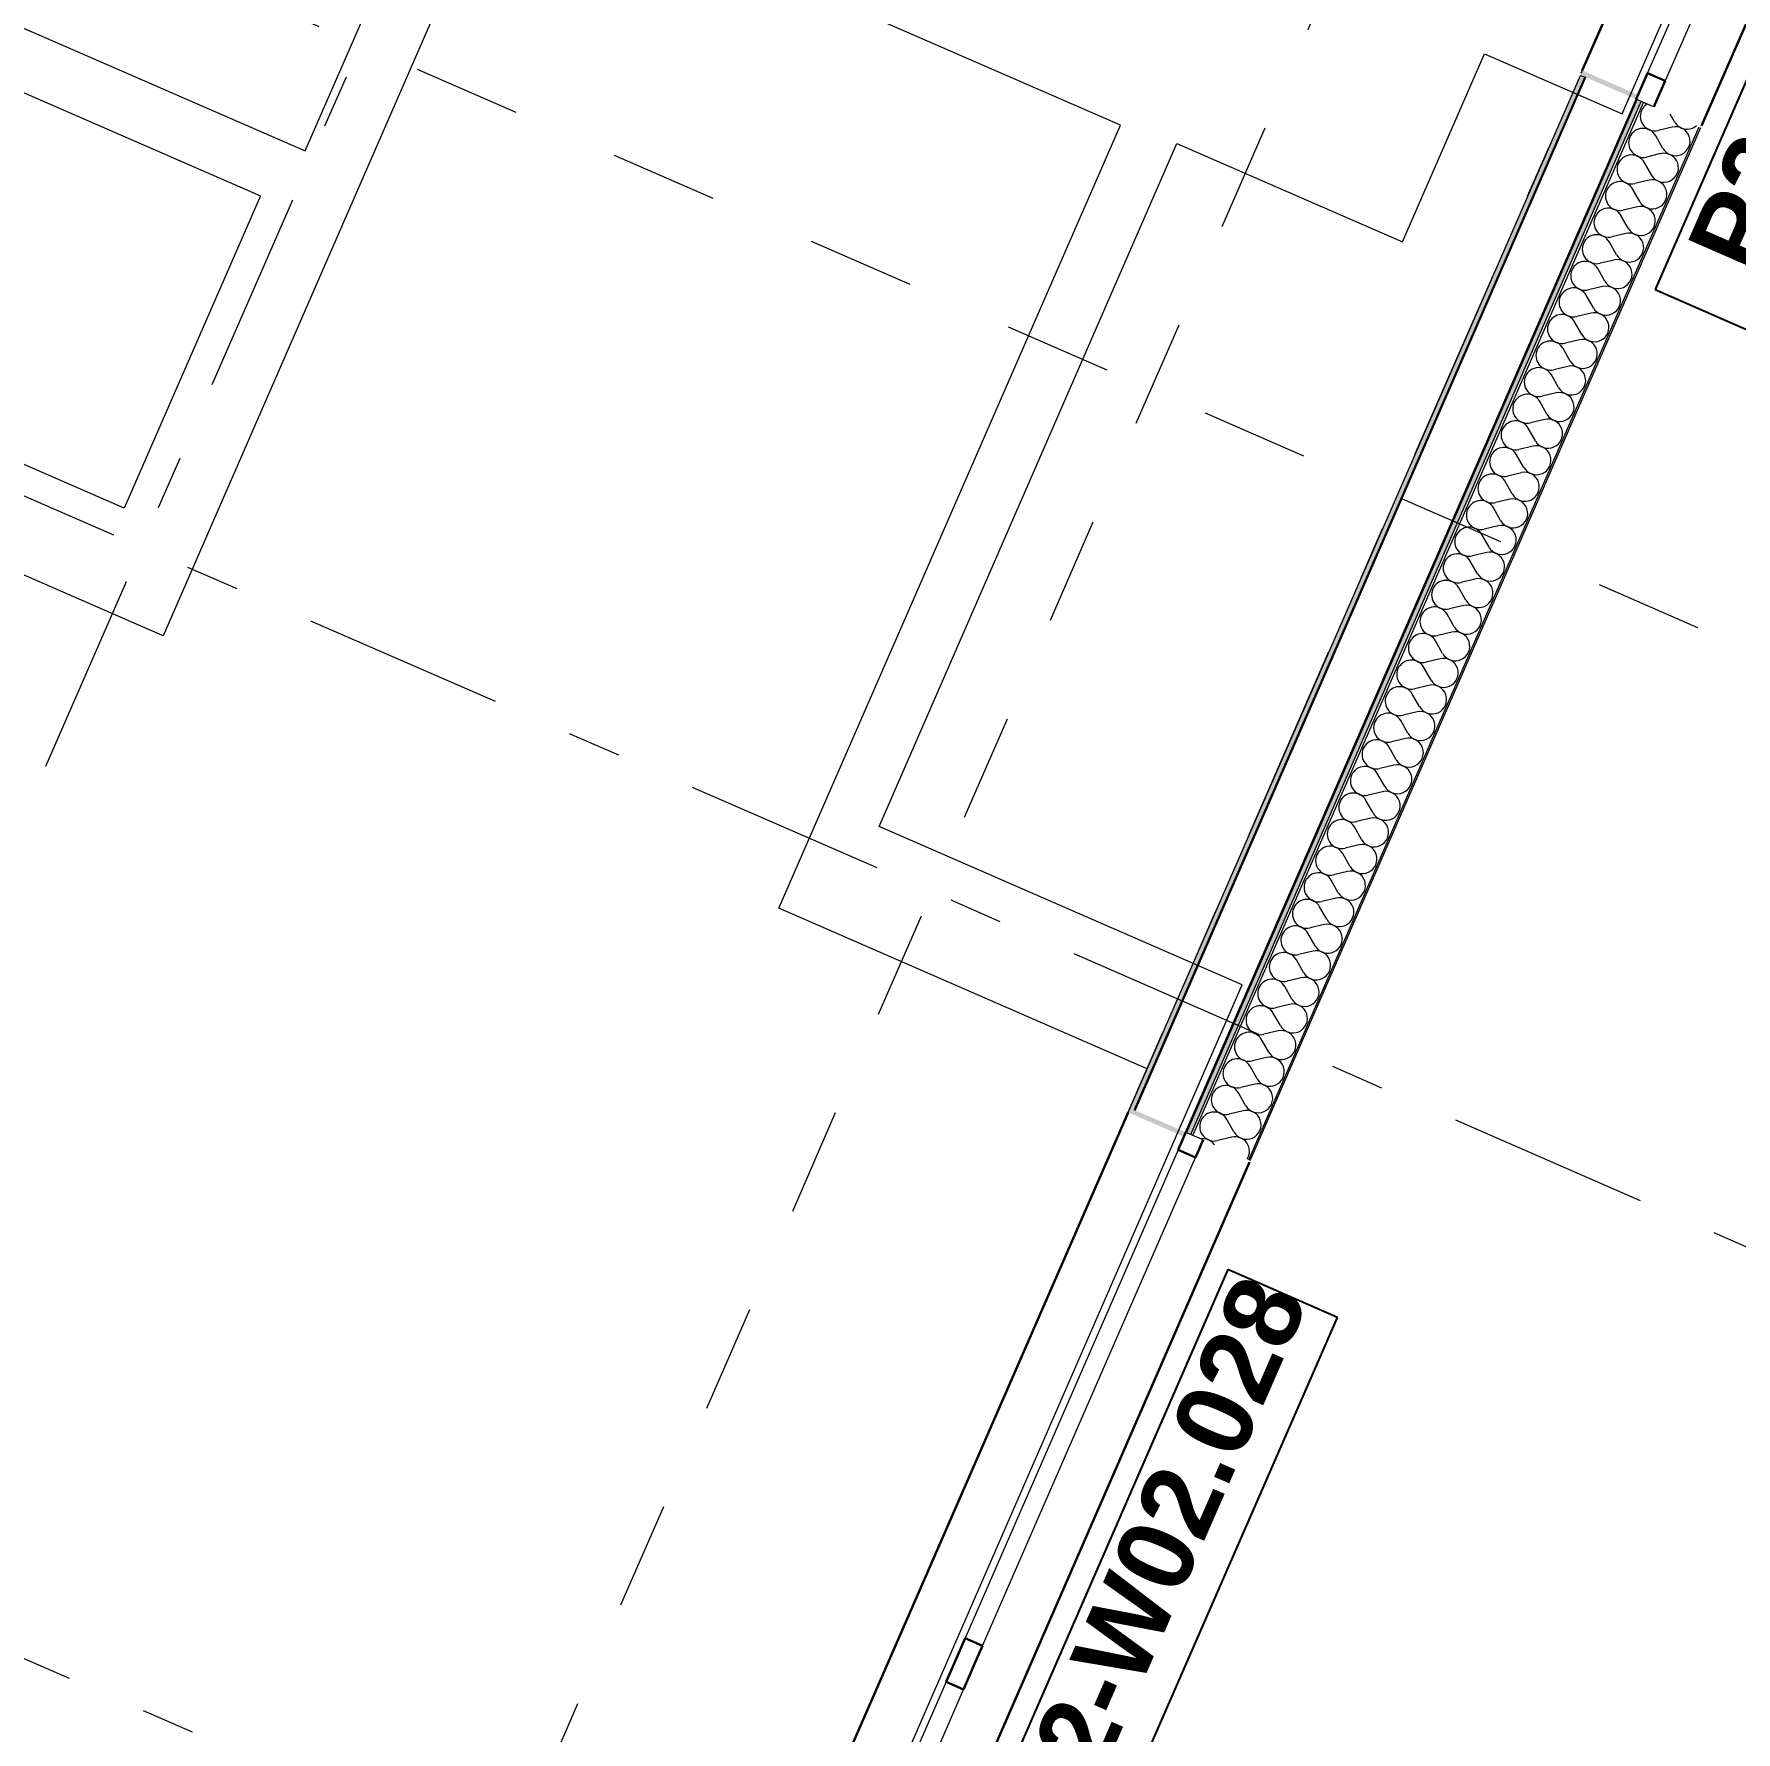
# Model space of a CAD drawing. Header units: millimetres. Extents: x -37281 to 954596, y -59787 to 956680.
# Drawn here: x 879069 to 883539, y -43294 to -38833 of the extents above; entities that cross this region are included whole.
import ezdxf
from ezdxf.enums import TextEntityAlignment as Align

# ---------------------------------------------------------------- set-up
doc = ezdxf.new("R2010")
doc.units = ezdxf.units.MM
doc.header["$MEASUREMENT"] = 0
doc.linetypes.add('Dashed', pattern=[564.444447, 282.222223, -282.222223])
doc.linetypes.add('Double Dashed', pattern=[1093.611073, 529.166651, -211.666656, 141.111112, -211.666656])
for name, color, linetype, lineweight, true_color in [('A-25-M_Wall_Ext_Pen_No__107', 7, 'Continuous', 15, 0xa6a6a6), ('New_A-05-M_Gross_Int_Circulation_Pen_No__74', 7, 'Continuous', 20, 0x606060), ('New_A-15-MG_Structural_Grid_Phase_2_Pen_No__222', 7, 'Continuous', 13, 0x65af33), ('New_A-25-M_Wall_Ext_Pen_No__107', 7, 'Continuous', 15, 0xa6a6a6), ('New_A-35-M_FFE-Zone_Pen_No__74', 7, 'Continuous', 20, 0x606060), ('New_ArchiCAD Windows_Pen_No__23', 7, 'Continuous', 30, 0x2a2a2a), ('New_ArchiCAD Windows_Pen_No__43', 7, 'Continuous', 30, 0x444444)]:
    doc.layers.add(name, color=color, linetype=linetype, lineweight=lineweight, true_color=true_color)
for name, color, linetype in [('A-95-MC_Marker_Section_P2.Marker', 7, 'Continuous'), ('New_A-05-M_Gross_Int_Circulation', 7, 'Continuous'), ('New_A-15-MG_Structural_Grid_Phase_2', 7, 'Continuous'), ('New_A-20-M_Floor_Slab', 7, 'Continuous'), ('New_A-25-M_Wall_Ext', 7, 'Continuous'), ('New_A-35-M_FFE-Zone', 7, 'Continuous'), ('New_ArchiCAD Window Markers', 7, 'Continuous'), ('New_ArchiCAD Windows', 7, 'Continuous')]:
    doc.layers.add(name, color=color, linetype=linetype)
for name, color, linetype, lineweight in [('A-95-MC_Marker_Section_P2.Marker_Pen_No__1', 7, 'Continuous', 13), ('New_A-20-M_Floor_Slab_Pen_No__89', 8, 'Continuous', 20), ('New_A-25-M_Wall_Ext_Pen_No__1', 7, 'Continuous', 13), ('New_ArchiCAD Window Markers_Pen_No__1', 7, 'Continuous', 13), ('New_ArchiCAD Window Markers_Pen_No__5', 7, 'Continuous', 25), ('New_ArchiCAD Windows_Pen_No__1', 7, 'Continuous', 13), ('New_ArchiCAD Windows_Pen_No__83', 8, 'Continuous', 20), ('New_ArchiCAD Zone Stamps_Pen_No__9', 7, 'Continuous', 13)]:
    doc.layers.add(name, color=color, linetype=linetype, lineweight=lineweight)
doc.styles.add('GENERATED_STYLE_2', font='')
doc.styles.add('GENERATED_STYLE_3', font='')
doc.styles.add('GENERATED_STYLE_4', font='')
doc.styles.get('GENERATED_STYLE_2').set_extended_font_data('Arial', bold=True)
doc.styles.get('GENERATED_STYLE_3').set_extended_font_data('Arial')
doc.styles.get('GENERATED_STYLE_4').set_extended_font_data('Swis721 BT')
pattern_1 = [(0, (864302.5, 0), (0, 173.2051), [0, -100]), (0, (864352.5, 86.6), (0, 173.2051), [0, -100])]

# ---------------------------------------------------------------- blocks, each defined once
blk = doc.blocks.new('Corridor 01- Second_INB 2350_68_2', base_point=(872831.4, -39020.1))
at = {"layer": 'New_A-05-M_Gross_Int_Circulation_Pen_No__74', "linetype": 'Continuous'}
for p, q in [((879407.8, -40414), (858085.4, -31116.4)), ((880301, -38365.7), (879407.8, -40414)), ((881922.3, -39072.6), (880301, -38365.7)), ((881025.4, -41129.5), (881922.3, -39072.6)), ((881992.3, -41551.2), (881025.4, -41129.5)), ((881047, -43719.2), (881992.3, -41551.2))]:
    blk.add_line(p, q, dxfattribs=at)
at = {"layer": 'New_ArchiCAD Zone Stamps_Pen_No__9'}
for tag, height, style, p in [('ROOM_NAME', 250, 'GENERATED_STYLE_2', (871780.1, -37365.2)), ('zoneNameLine2', 250, 'GENERATED_STYLE_2', (871591.7, -37797.4)), ('ROOM_NUMBER', 200, 'GENERATED_STYLE_3', (871403.3, -38218.1)), ('measuredAreaCode', 200, 'GENERATED_STYLE_3', (871246.2, -38578.2)), ('ROOM_HOLES_PRM', 200, 'GENERATED_STYLE_3', (871553.6, -38712.2)), ('DUMMY_649', 200, 'GENERATED_STYLE_3', (872043, -38925.6)), ('DUMMY_650', 133.3, 'GENERATED_STYLE_3', (872322.3, -39032.1))]:
    blk.add_attdef(tag, text='', height=height, rotation=336.4404, dxfattribs=dict(at, style=style)).set_placement(p, align=Align.TOP_LEFT)
blk = doc.blocks.new('Research Lab_INB 2308_73_2', base_point=(878207.4, -32607.4))
at = {"layer": 'New_A-35-M_FFE-Zone_Pen_No__74', "linetype": 'Continuous'}
for p, q in [((879780.6, -39140.1), (881555.6, -35069.5)), ((876782.7, -37832.9), (879780.6, -39140.1))]:
    blk.add_line(p, q, dxfattribs=at)
at = {"layer": 'New_ArchiCAD Zone Stamps_Pen_No__9'}
for tag, height, style, p in [('ROOM_NAME', 250, 'GENERATED_STYLE_2', (878521.7, -32504.4)), ('zoneNameLine2', 250, 'GENERATED_STYLE_2', (878333.3, -32936.5)), ('ROOM_NUMBER', 200, 'GENERATED_STYLE_3', (878144.9, -33357.2)), ('measuredAreaCode', 200, 'GENERATED_STYLE_3', (877987.8, -33717.3)), ('DUMMY_649', 200, 'GENERATED_STYLE_3', (878295.3, -33851.4)), ('DUMMY_650', 200, 'GENERATED_STYLE_3', (878784.6, -34064.8)), ('DUMMY_651', 133.3, 'GENERATED_STYLE_3', (879063.9, -34171.3))]:
    blk.add_attdef(tag, text='', height=height, rotation=336.4404, dxfattribs=dict(at, style=style)).set_placement(p, align=Align.TOP_LEFT)
blk = doc.blocks.new('Slab_14_2', base_point=(829422.8, -33019))
at = {"layer": 'New_A-20-M_Floor_Slab_Pen_No__89', "linetype": 'Continuous', "flags": 128}
blk.add_lwpolyline([(835797.7, -36246.6), (846609.8, -40961.2), (845513.8, -43474.6), (849166.7, -45067.5), (849455.5, -44405), (854577.7, -46638.6), (853018.9, -50213.5), (857347.6, -52101), (859874.2, -46306.9), (865370.5, -48703.5), (865314.1, -48832.8), (876789.2, -53836.5), (882242.3, -41330.7), (881288.2, -40914.7), (882070.4, -39120.9), (882663.1, -39379.3), (882878.6, -38885), (883240, -39042.6), (884524.6, -36096.6), (881673.5, -34853.4), (883643.6, -30335.3), (875291.9, -26693.5), (875235.6, -26822.8), (866165.9, -22868)], dxfattribs=at)
blk.add_lwpolyline([(876970.1, -38083.7), (879663.1, -39258), (879305.4, -40078.2), (876612.5, -38903.9)], close=True, dxfattribs=at)
blk = doc.blocks.new('*X900', base_point=(864302.5, 0))
at = {"layer": 'New_A-25-M_Wall_Ext_Pen_No__107', "linetype": 'Continuous'}
for p, q in [((883377.9, -39063.5), (883366.3, -39043.1)), ((883347.4, -39133.3), (883328.6, -39100.2)), ((883371.8, -39077.5), (883334.7, -39086.2)), ((883341.4, -39147.3), (883304.3, -39156.1)), ((883317, -39203.2), (883298.2, -39170)), ((883286.5, -39273), (883267.7, -39239.9)), ((883310.9, -39217.1), (883273.8, -39225.9)), ((883280.4, -39287), (883243.4, -39295.7)), ((883256.1, -39342.8), (883237.3, -39309.7)), ((883225.6, -39412.7), (883206.8, -39379.6)), ((883250, -39356.8), (883212.9, -39365.6)), ((883219.5, -39426.7), (883182.5, -39435.4)), ((883195.2, -39482.5), (883176.4, -39449.4)), ((883164.7, -39552.4), (883145.9, -39519.2)), ((883189.1, -39496.5), (883152, -39505.3)), ((883134.3, -39622.2), (883115.5, -39589.1)), ((883158.6, -39566.3), (883121.6, -39575.1)), ((883128.2, -39636.2), (883091.1, -39644.9)), ((883103.8, -39692), (883085, -39658.9)), ((883073.4, -39761.9), (883054.6, -39728.7)), ((883097.7, -39706), (883060.7, -39714.8)), ((883067.3, -39775.8), (883030.2, -39784.6)), ((883042.9, -39831.7), (883024.1, -39798.6)), ((883012.5, -39901.6), (882993.7, -39868.4)), ((883036.8, -39845.7), (882999.7, -39854.5)), ((883006.4, -39915.5), (882969.3, -39924.3)), ((882982, -39971.4), (882963.2, -39938.3)), ((882951.5, -40041.2), (882932.7, -40008.1)), ((882975.9, -39985.4), (882938.8, -39994.1)), ((882945.5, -40055.2), (882908.4, -40064)), ((882921.1, -40111.1), (882902.3, -40077.9)), ((882915, -40125), (882877.9, -40133.8)), ((882890.6, -40180.9), (882871.8, -40147.8)), ((882860.2, -40250.8), (882841.4, -40217.6)), ((882884.6, -40194.9), (882847.5, -40203.7)), ((882854.1, -40264.7), (882817, -40273.5)), ((882829.7, -40320.6), (882810.9, -40287.5)), ((882799.3, -40390.4), (882780.5, -40357.3)), ((882823.6, -40334.6), (882786.6, -40343.3)), ((882793.2, -40404.4), (882756.1, -40413.2)), ((882768.8, -40460.3), (882750, -40427.1)), ((882738.4, -40530.1), (882719.6, -40497)), ((882762.7, -40474.2), (882725.7, -40483)), ((882732.3, -40544.1), (882695.2, -40552.9)), ((882707.9, -40600), (882689.1, -40566.8)), ((882677.5, -40669.8), (882658.7, -40636.7)), ((882701.8, -40613.9), (882664.8, -40622.7)), ((882647, -40739.6), (882628.2, -40706.5)), ((882671.4, -40683.8), (882634.3, -40692.5)), ((882640.9, -40753.6), (882603.9, -40762.4)), ((882616.6, -40809.5), (882597.8, -40776.3)), ((882586.1, -40879.3), (882567.3, -40846.2)), ((882610.5, -40823.4), (882573.4, -40832.2)), ((882580, -40893.3), (882542.9, -40902.1)), ((882555.7, -40949.2), (882536.9, -40916)), ((882525.2, -41019), (882506.4, -40985.9)), ((882549.6, -40963.1), (882512.5, -40971.9)), ((882519.1, -41033), (882482, -41041.7)), ((882494.7, -41088.8), (882475.9, -41055.7)), ((882464.3, -41158.7), (882445.5, -41125.5)), ((882488.7, -41102.8), (882451.6, -41111.6)), ((882458.2, -41172.6), (882421.1, -41181.4)), ((882433.8, -41228.5), (882415, -41195.4)), ((882427.7, -41242.5), (882390.7, -41251.3)), ((882403.4, -41298.4), (882384.6, -41265.2)), ((882372.9, -41368.2), (882354.1, -41335.1)), ((882397.3, -41312.3), (882360.2, -41321.1)), ((882366.8, -41382.2), (882329.8, -41390.9)), ((882342.5, -41438), (882323.7, -41404.9)), ((882312, -41507.9), (882293.2, -41474.7)), ((882336.4, -41452), (882299.3, -41460.8)), ((882305.9, -41521.8), (882268.9, -41530.6)), ((882281.6, -41577.7), (882262.8, -41544.6)), ((882251.1, -41647.6), (882232.3, -41614.4)), ((882275.5, -41591.7), (882238.4, -41600.4)), ((882245, -41661.5), (882208, -41670.3)), ((882220.7, -41717.4), (882201.9, -41684.3)), ((882214.6, -41731.4), (882177.5, -41740.1))]:
    blk.add_line(p, q, dxfattribs=at)
for centre, start, end in [((883326, -39049.2), 121.7898, 156.4404), ((883326, -39049.2), 156.4404, 283.3103), ((883411, -39044.7), 209.5705, 310.8821), ((883295.5, -39119), 156.4404, 283.3103), ((883295.5, -39119), 29.5705, 156.4404), ((883380.6, -39114.5), 209.5705, 103.3103), ((883265.1, -39188.8), 29.5705, 156.4404), ((883350.1, -39184.4), 209.5705, 103.3103), ((883265.1, -39188.8), 156.4404, 283.3103), ((883234.6, -39258.7), 156.4404, 283.3103), ((883234.6, -39258.7), 29.5705, 156.4404), ((883319.7, -39254.2), 209.5705, 103.3103), ((883204.2, -39328.5), 29.5705, 156.4404), ((883289.2, -39324), 209.5705, 103.3103), ((883204.2, -39328.5), 156.4404, 283.3103), ((883173.7, -39398.3), 156.4404, 283.3103), ((883173.7, -39398.3), 29.5705, 156.4404), ((883258.8, -39393.9), 209.5705, 103.3103), ((883143.2, -39468.2), 29.5705, 156.4404), ((883228.3, -39463.7), 209.5705, 103.3103), ((883143.2, -39468.2), 156.4404, 283.3103), ((883112.8, -39538), 29.5705, 156.4404), ((883197.9, -39533.6), 209.5705, 103.3103), ((883112.8, -39538), 156.4404, 283.3103), ((883167.4, -39603.4), 209.5705, 103.3103), ((883082.3, -39607.9), 156.4404, 283.3103), ((883082.3, -39607.9), 29.5705, 156.4404), ((883051.9, -39677.7), 29.5705, 156.4404), ((883136.9, -39673.2), 209.5705, 103.3103), ((883051.9, -39677.7), 156.4404, 283.3103), ((883021.4, -39747.5), 156.4404, 283.3103), ((883021.4, -39747.5), 29.5705, 156.4404), ((883106.5, -39743.1), 209.5705, 103.3103), ((882991, -39817.4), 29.5705, 156.4404), ((883076, -39812.9), 209.5705, 103.3103), ((882991, -39817.4), 156.4404, 283.3103), ((882960.5, -39887.2), 156.4404, 283.3103), ((882960.5, -39887.2), 29.5705, 156.4404), ((883045.6, -39882.8), 209.5705, 103.3103), ((882930.1, -39957.1), 29.5705, 156.4404), ((883015.1, -39952.6), 209.5705, 103.3103), ((882930.1, -39957.1), 156.4404, 283.3103), ((882899.6, -40026.9), 156.4404, 283.3103), ((882899.6, -40026.9), 29.5705, 156.4404), ((882984.7, -40022.4), 209.5705, 103.3103), ((882954.2, -40092.3), 209.5705, 103.3103), ((882869.2, -40096.7), 156.4404, 283.3103), ((882869.2, -40096.7), 29.5705, 156.4404), ((882838.7, -40166.6), 29.5705, 156.4404), ((882923.8, -40162.1), 209.5705, 103.3103), ((882838.7, -40166.6), 156.4404, 283.3103), ((882808.3, -40236.4), 156.4404, 283.3103), ((882808.3, -40236.4), 29.5705, 156.4404), ((882893.3, -40232), 209.5705, 103.3103), ((882777.8, -40306.3), 29.5705, 156.4404), ((882862.9, -40301.8), 209.5705, 103.3103), ((882777.8, -40306.3), 156.4404, 283.3103), ((882747.3, -40376.1), 156.4404, 283.3103), ((882747.3, -40376.1), 29.5705, 156.4404), ((882832.4, -40371.6), 209.5705, 103.3103), ((882716.9, -40445.9), 29.5705, 156.4404), ((882802, -40441.5), 209.5705, 103.3103), ((882716.9, -40445.9), 156.4404, 283.3103), ((882686.4, -40515.8), 156.4404, 283.3103), ((882686.4, -40515.8), 29.5705, 156.4404), ((882771.5, -40511.3), 209.5705, 103.3103), ((882656, -40585.6), 29.5705, 156.4404), ((882741.1, -40581.2), 209.5705, 103.3103), ((882656, -40585.6), 156.4404, 283.3103), ((882625.5, -40655.5), 29.5705, 156.4404), ((882710.6, -40651), 209.5705, 103.3103), ((882625.5, -40655.5), 156.4404, 283.3103), ((882680.1, -40720.8), 209.5705, 103.3103), ((882595.1, -40725.3), 156.4404, 283.3103), ((882595.1, -40725.3), 29.5705, 156.4404), ((882564.6, -40795.1), 29.5705, 156.4404), ((882649.7, -40790.7), 209.5705, 103.3103), ((882564.6, -40795.1), 156.4404, 283.3103), ((882534.2, -40865), 156.4404, 283.3103), ((882534.2, -40865), 29.5705, 156.4404), ((882619.2, -40860.5), 209.5705, 103.3103), ((882503.7, -40934.8), 29.5705, 156.4404), ((882588.8, -40930.4), 209.5705, 103.3103), ((882503.7, -40934.8), 156.4404, 283.3103), ((882473.3, -41004.7), 156.4404, 283.3103), ((882473.3, -41004.7), 29.5705, 156.4404), ((882558.3, -41000.2), 209.5705, 103.3103), ((882442.8, -41074.5), 29.5705, 156.4404), ((882527.9, -41070), 209.5705, 103.3103), ((882442.8, -41074.5), 156.4404, 283.3103), ((882412.4, -41144.3), 156.4404, 283.3103), ((882412.4, -41144.3), 29.5705, 156.4404), ((882497.4, -41139.9), 209.5705, 103.3103), ((882467, -41209.7), 209.5705, 103.3103), ((882381.9, -41214.2), 156.4404, 283.3103), ((882381.9, -41214.2), 29.5705, 156.4404), ((882351.5, -41284), 29.5705, 156.4404), ((882436.5, -41279.6), 209.5705, 103.3103), ((882351.5, -41284), 156.4404, 283.3103), ((882321, -41353.9), 156.4404, 283.3103), ((882321, -41353.9), 29.5705, 156.4404), ((882406.1, -41349.4), 209.5705, 103.3103), ((882290.5, -41423.7), 29.5705, 156.4404), ((882375.6, -41419.2), 209.5705, 103.3103), ((882290.5, -41423.7), 156.4404, 283.3103), ((882260.1, -41493.5), 156.4404, 283.3103), ((882260.1, -41493.5), 29.5705, 156.4404), ((882345.2, -41489.1), 209.5705, 103.3103), ((882229.6, -41563.4), 29.5705, 156.4404), ((882314.7, -41558.9), 209.5705, 103.3103), ((882229.6, -41563.4), 156.4404, 283.3103), ((882199.2, -41633.2), 156.4404, 283.3103), ((882199.2, -41633.2), 29.5705, 156.4404), ((882284.3, -41628.8), 209.5705, 103.3103), ((882168.7, -41703.1), 29.5705, 156.4404), ((882253.8, -41698.6), 209.5705, 103.3103), ((882168.7, -41703.1), 156.4404, 283.3103), ((882138.3, -41772.9), 34.4891, 98.3917), ((882223.3, -41768.4), 327.7264, 103.3103)]:
    blk.add_arc(centre, 38.1, start, end, dxfattribs=at)
blk = doc.blocks.new('Window 19_5')
at = {"layer": 'New_ArchiCAD Windows_Pen_No__1', "linetype": 'Continuous'}
for p, q in [((-400, 0), (-400, -29.5)), ((400, 0), (400, -29.5)), ((-400, -29.5), (-400, -35.5)), ((-400, -35.5), (-400, -47.5)), ((400, -29.5), (400, -35.5)), ((400, -35.5), (400, -47.5)), ((-400, -47.5), (-400, -50)), ((400, -47.5), (400, -50))]:
    blk.add_line(p, q, dxfattribs=at)
at = {"layer": 'New_ArchiCAD Windows_Pen_No__23', "linetype": 'Continuous'}
for p, q in [((-395.5, 135), (395.5, 135)), ((-387.5, -210), (387.5, -210))]:
    blk.add_line(p, q, dxfattribs=at)
at = {"layer": 'New_ArchiCAD Windows_Pen_No__43', "linetype": 'Continuous'}
for p, q in [((-400, 0), (-325, 0)), ((-325, 0), (-325, -50)), ((325, -50), (325, 0)), ((325, 0), (400, 0)), ((-325, -50), (-400, -50)), ((400, -50), (325, -50))]:
    blk.add_line(p, q, dxfattribs=at)
at = {"layer": 'New_ArchiCAD Windows_Pen_No__83', "linetype": 'Continuous'}
for p, q in [((-325, 0), (325, 0)), ((325, -50), (-325, -50))]:
    blk.add_line(p, q, dxfattribs=at)
blk = doc.blocks.new('Window Stamp 18_6')
at = {"layer": 'New_ArchiCAD Window Markers_Pen_No__5', "linetype": 'Continuous'}
for p, q in [((838.5, -405), (-838.5, -405)), ((-838.5, -405), (-838.5, -719.3)), ((838.5, -719.3), (838.5, -405)), ((-838.5, -719.3), (838.5, -719.3)), ((-838.5, -719.3), (838.5, -719.3))]:
    blk.add_line(p, q, dxfattribs=at)
at = {"layer": 'New_ArchiCAD Window Markers_Pen_No__1', "style": 'GENERATED_STYLE_2'}
blk.add_attdef('AC_WIDO_ID', text='', height=200, dxfattribs=at).set_placement((-762.3, -654.1), align=Align.BOTTOM_LEFT)
blk = doc.blocks.new('Double Window 19_3')
at = {"layer": 'New_ArchiCAD Windows_Pen_No__1', "linetype": 'Continuous'}
for p, q in [((-1125, 0), (-1125, -29.5)), ((1125, 0), (1125, -29.5)), ((-1125, -29.5), (-1125, -35.5)), ((-1125, -35.5), (-1125, -47.5)), ((1125, -29.5), (1125, -35.5)), ((1125, -35.5), (1125, -47.5)), ((-1125, -47.5), (-1125, -50)), ((1125, -47.5), (1125, -50))]:
    blk.add_line(p, q, dxfattribs=at)
at = {"layer": 'New_ArchiCAD Windows_Pen_No__23', "linetype": 'Continuous'}
for p, q in [((-1120.5, 135), (1120.5, 135)), ((-1112.5, -210), (1112.5, -210))]:
    blk.add_line(p, q, dxfattribs=at)
at = {"layer": 'New_ArchiCAD Windows_Pen_No__43', "linetype": 'Continuous'}
for p, q in [((-1125, 0), (-1050, 0)), ((-1050, 0), (-1050, -50)), ((-450, -50), (-450, 0)), ((-450, 0), (-375, 0)), ((-375, 0), (-325, 0)), ((-325, 0), (-325, -50)), ((1075, -50), (1075, 0)), ((1075, 0), (1125, 0)), ((-1050, -50), (-1125, -50)), ((-375, -50), (-450, -50)), ((-325, -50), (-375, -50)), ((1125, -50), (1075, -50))]:
    blk.add_line(p, q, dxfattribs=at)
at = {"layer": 'New_ArchiCAD Windows_Pen_No__83', "linetype": 'Continuous'}
for p, q in [((-1050, 0), (-450, 0)), ((-325, 0), (1075, 0)), ((-450, -50), (-1050, -50)), ((1075, -50), (-325, -50))]:
    blk.add_line(p, q, dxfattribs=at)
blk = doc.blocks.new('Wall_270_2', base_point=(876716.3, -53650.9))
at = {"layer": 'A-25-M_Wall_Ext_Pen_No__107', "linetype": 'Continuous'}
blk.add_hatch(color=256, dxfattribs=at).paths.add_polyline_path([(883129.8, -38942.7), (883141.2, -38947.7), (883142.2, -38945.4), (883130.8, -38940.4)])
at = {"layer": 'New_A-25-M_Wall_Ext_Pen_No__107', "linetype": 'Continuous'}
for points in [[(883135.8, -38928.9), (883130.8, -38940.4), (883142.2, -38945.4), (883277.4, -39004.4), (883282.4, -38992.9)], [(883135.8, -38928.9), (883130.8, -38940.4), (883142.2, -38945.4), (883277.4, -39004.4), (883282.4, -38992.9)], [(881947.3, -41654.4), (881958.8, -41659.4), (883141.2, -38947.7), (883129.8, -38942.7)], [(883279.7, -39005.4), (882096.3, -41719.3), (882107.3, -41724.1), (883290.7, -39010.1)], [(881942.3, -41665.8), (882089, -41729.8), (882094, -41718.3), (881958.8, -41659.4), (881947.3, -41654.4)], [(881942.3, -41665.8), (882089, -41729.8), (882094, -41718.3), (881958.8, -41659.4), (881947.3, -41654.4)]]:
    blk.add_hatch(color=256, dxfattribs=at).paths.add_polyline_path(points)
at = {"layer": 'New_A-25-M_Wall_Ext_Pen_No__107', "linetype": 'Continuous', "lineweight": 0, "true_color": 0x535353}
for points in [[(883142.2, -38945.4), (881958.8, -41659.4), (881961.5, -41660.6), (883145, -38946.6)], [(882093.5, -41718.1), (882094, -41718.3), (882096.3, -41719.3), (883279.7, -39005.4), (883277.4, -39004.4), (883277, -39004.2)]]:
    blk.add_hatch(color=251, dxfattribs=at).paths.add_polyline_path(points)
at = {"layer": 'New_A-25-M_Wall_Ext_Pen_No__107', "linetype": 'Continuous'}
h = blk.add_hatch(dxfattribs=at)
h.set_pattern_fill('Plaster_0002', color=256, style=0, pattern_type=2)
h.set_pattern_definition(pattern_1)
h.paths.add_polyline_path([(883447, -39078.3), (883448.8, -39074.2), (883325.1, -39020.2), (883323.3, -39024.3), (883442.9, -39076.5)])
h = blk.add_hatch(dxfattribs=at)
h.set_pattern_fill('Plaster_0002', color=256, style=0, pattern_type=2)
h.set_pattern_definition(pattern_1)
h.paths.add_polyline_path([(883447, -39078.3), (883448.8, -39074.2), (883325.1, -39020.2), (883323.3, -39024.3), (883442.9, -39076.5)])
h = blk.add_hatch(dxfattribs=at)
h.set_pattern_fill('Plaster_0002', color=256, style=0, pattern_type=2)
h.set_pattern_definition(pattern_1)
h.paths.add_polyline_path([(882259.4, -41790.5), (882263.6, -41792.3), (883447, -39078.3), (883442.9, -39076.5)])
h = blk.add_hatch(dxfattribs=at)
h.set_pattern_fill('Plaster_0002', color=256, style=0, pattern_type=2)
h.set_pattern_definition(pattern_1)
h.paths.add_polyline_path([(882263.6, -41792.3), (882259.4, -41790.5), (882139.8, -41738.3), (882138, -41742.4), (882261.8, -41796.4)])
h = blk.add_hatch(dxfattribs=at)
h.set_pattern_fill('Plaster_0002', color=256, style=0, pattern_type=2)
h.set_pattern_definition(pattern_1)
h.paths.add_polyline_path([(882263.6, -41792.3), (882259.4, -41790.5), (882139.8, -41738.3), (882138, -41742.4), (882261.8, -41796.4)])
at = {"layer": 'New_A-25-M_Wall_Ext_Pen_No__1', "linetype": 'Continuous'}
for p, q in [((883142.2, -38945.4), (881958.8, -41659.4)), ((881961.5, -41660.6), (883145, -38946.6)), ((882093.5, -41718.1), (883277, -39004.2)), ((882096.3, -41719.3), (883279.7, -39005.4)), ((882107.3, -41724.1), (883290.7, -39010.1)), ((882112.8, -41726.5), (883296.2, -39012.5)), ((882259.4, -41790.5), (883442.9, -39076.5))]:
    blk.add_line(p, q, dxfattribs=at)
at = {"layer": 'New_A-25-M_Wall_Ext_Pen_No__1', "linetype": 'Continuous', "flags": 128}
for points in [[(883129.8, -38942.7), (881947.3, -41654.4)], [(882263.6, -41792.3), (883447, -39078.3)]]:
    blk.add_lwpolyline(points, dxfattribs=at)
at = {"layer": 'New_A-25-M_Wall_Ext', "color": 250, "lineweight": 50, "true_color": 0x2a2a2a}
blk.add_blockref('*X900', (864302.5, 0), dxfattribs=at)
at = {"layer": 'New_ArchiCAD Window Markers'}
ref = blk.add_blockref('Window Stamp 18_6', (883290.6, -38573.7), dxfattribs=dict(at, rotation=66.44041158399308))
ref.add_attrib('AC_WIDO_ID', 'P2-W02.027', dxfattribs={"layer": 'New_ArchiCAD Window Markers_Pen_No__1', "color": 7, "height": 200, "rotation": 66.4404, "style": 'GENERATED_STYLE_2'}).set_placement((883645.3, -39494.8), align=Align.BOTTOM_LEFT)
ref = blk.add_blockref('Window Stamp 18_6', (881497.7, -42685.6), dxfattribs=dict(at, rotation=66.44041158399308))
ref.add_attrib('AC_WIDO_ID', 'P2-W02.028', dxfattribs={"layer": 'New_ArchiCAD Window Markers_Pen_No__1', "color": 7, "height": 200, "rotation": 66.4404, "style": 'GENERATED_STYLE_2'}).set_placement((881852.3, -43606.8), align=Align.BOTTOM_LEFT)
at = {"layer": 'New_ArchiCAD Windows', "color": 251, "linetype": 'Continuous', "lineweight": 20, "true_color": 0x606060, "zscale": 1000, "rotation": 246.4404115839931}
blk.add_blockref('Window 19_5', (883483.1, -38657.7), dxfattribs=at)
blk.add_blockref('Window 19_5', (883483.1, -38657.7), dxfattribs=at)
at = {"layer": 'New_ArchiCAD Windows', "color": 251, "linetype": 'Continuous', "lineweight": 20, "true_color": 0x606060, "xscale": -1, "zscale": 1000, "rotation": 246.4404115839931}
blk.add_blockref('Double Window 19_3', (881690.2, -42769.5), dxfattribs=at)
blk.add_blockref('Double Window 19_3', (881690.2, -42769.5), dxfattribs=at)
blk = doc.blocks.new('Standard grid marker_10')
at = {"layer": 'New_A-15-MG_Structural_Grid_Phase_2_Pen_No__222', "linetype": 'Double Dashed'}
blk.add_line((705.1, 0), (53258.1, 0), dxfattribs=at)
at = {"layer": 'New_A-15-MG_Structural_Grid_Phase_2_Pen_No__222', "style": 'GENERATED_STYLE_4'}
for tag, p in [('AC_MarkerText_1_0', (-500, 38.7)), ('AC_MarkerText_1_1', (54463.2, 38.7))]:
    blk.add_attdef(tag, text='', height=350, rotation=180, dxfattribs=at).set_placement(p, align=Align.MIDDLE_CENTER)
blk = doc.blocks.new('Standard grid marker_11')
at = {"layer": 'New_A-15-MG_Structural_Grid_Phase_2_Pen_No__222', "linetype": 'Double Dashed'}
blk.add_line((705.1, 0), (54601, 0), dxfattribs=at)
at = {"layer": 'New_A-15-MG_Structural_Grid_Phase_2_Pen_No__222', "style": 'GENERATED_STYLE_4'}
for tag, p in [('AC_MarkerText_1_0', (-500, 43.4)), ('AC_MarkerText_1_1', (55806.1, 43.4))]:
    blk.add_attdef(tag, text='', height=350, rotation=180, dxfattribs=at).set_placement(p, align=Align.MIDDLE_CENTER)
blk = doc.blocks.new('Standard grid marker_14')
at = {"layer": 'New_A-15-MG_Structural_Grid_Phase_2_Pen_No__222', "linetype": 'Double Dashed'}
blk.add_line((7182, 0), (20268.4, 0), dxfattribs=at)
at = {"layer": 'New_A-15-MG_Structural_Grid_Phase_2_Pen_No__222', "style": 'GENERATED_STYLE_4'}
for tag, p in [('AC_MarkerText_1_0', (-500, 36.5)), ('AC_MarkerText_1_1', (27950.4, 36.5))]:
    blk.add_attdef(tag, text='', height=350, rotation=270, dxfattribs=at).set_placement(p, align=Align.MIDDLE_CENTER)
blk = doc.blocks.new('Standard grid marker_15')
at = {"layer": 'New_A-15-MG_Structural_Grid_Phase_2_Pen_No__222', "linetype": 'Double Dashed'}
blk.add_line((7182, 0), (20268.4, 0), dxfattribs=at)
at = {"layer": 'New_A-15-MG_Structural_Grid_Phase_2_Pen_No__222', "style": 'GENERATED_STYLE_4'}
for tag, p in [('AC_MarkerText_1_0', (-500, 36.5)), ('AC_MarkerText_1_1', (27950.4, 36.5))]:
    blk.add_attdef(tag, text='', height=350, rotation=270, dxfattribs=at).set_placement(p, align=Align.MIDDLE_CENTER)
blk = doc.blocks.new('Cutting Plane_2_2', base_point=(886236.7, -30055.5))
at = {"layer": 'A-95-MC_Marker_Section_P2.Marker_Pen_No__1', "linetype": 'Dashed'}
blk.add_line((886136.8, -30284.7), (874060.2, -57980.2), dxfattribs=at)
blk = doc.blocks.new('Cutting Plane_4_2', base_point=(838972, -21002.6))
at = {"layer": 'A-95-MC_Marker_Section_P2.Marker_Pen_No__1', "linetype": 'Dashed'}
blk.add_line((839201.2, -21102.5), (886694.4, -41811.9), dxfattribs=at)

msp = doc.modelspace()

# ---------------------------------------------------------------- block references
at = {"layer": 'A-95-MC_Marker_Section_P2.Marker'}
for name, p in [('Cutting Plane_4_2', (838972, -21002.6)), ('Cutting Plane_2_2', (886236.7, -30055.5))]:
    msp.add_blockref(name, p, dxfattribs=at)
at = {"layer": 'New_A-05-M_Gross_Int_Circulation', "linetype": 'Continuous'}
msp.add_blockref('Corridor 01- Second_INB 2350_68_2', (872831.4, -39020.1), dxfattribs=at)
at = {"layer": 'New_A-15-MG_Structural_Grid_Phase_2', "color": 8, "linetype": 'Continuous', "lineweight": 15, "zscale": 1000}
for name, p, rotation in [('Standard grid marker_10', (886942.1, -43491.3), 156.4404115839929), ('Standard grid marker_11', (885822.9, -46057.9), 156.4404115839929), ('Standard grid marker_14', (873606.3, -53354.1), 66.44041158399293), ('Standard grid marker_15', (876328.1, -54541), 66.44041158399293)]:
    msp.add_blockref(name, p, dxfattribs=dict(at, rotation=rotation))
at = {"layer": 'New_A-20-M_Floor_Slab', "color": 8, "linetype": 'Continuous', "lineweight": 20}
msp.add_blockref('Slab_14_2', (829422.8, -33019), dxfattribs=at)
at = {"layer": 'New_A-25-M_Wall_Ext', "color": 250, "lineweight": 50, "true_color": 0x2a2a2a}
msp.add_blockref('Wall_270_2', (876716.3, -53650.9), dxfattribs=at)
at = {"layer": 'New_A-35-M_FFE-Zone', "linetype": 'Continuous'}
msp.add_blockref('Research Lab_INB 2308_73_2', (878207.4, -32607.4), dxfattribs=at)

doc.saveas('drawing.dxf')
